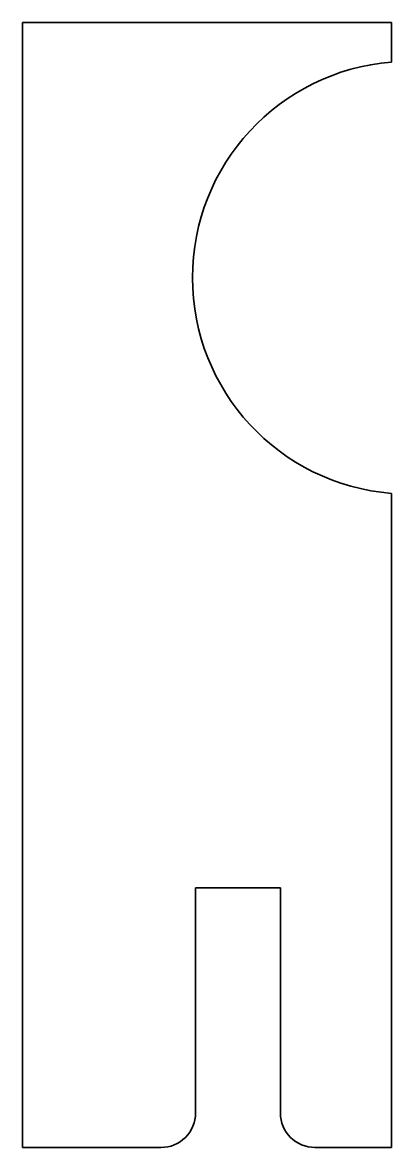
# Model space of a CAD drawing. Extents: x 137.8 to 159.2, y 72.5 to 137.5.
import ezdxf

# ---------------------------------------------------------------- set-up
doc = ezdxf.new("R2010")
doc.units = 0

msp = doc.modelspace()

# ---------------------------------------------------------------- linework, layer by layer
at = {"color": 7, "lineweight": 35}
for p, q in [((137.839737, 137.5), (137.839737, 72.5)), ((159.160263, 137.5), (137.839737, 137.5)), ((159.160263, 135.213074), (159.160263, 137.5)), ((159.160263, 72.5), (159.160263, 110.293259)), ((147.839737, 87.5), (152.739746, 87.5)), ((147.839737, 74.5), (147.839737, 87.5)), ((152.739746, 87.5), (152.739746, 74.5)), ((137.839737, 72.5), (145.839737, 72.5)), ((154.739746, 72.5), (159.160263, 72.5))]:
    msp.add_line(p, q, dxfattribs=at)
for centre, radius, start, end in [((160.160599, 122.753174), 12.5, 94.590122, 265.409878), ((145.839737, 74.5), 2, 269.999997, 0), ((154.739746, 74.5), 2, 180.000005, 269.999997)]:
    msp.add_arc(centre, radius, start, end, dxfattribs=at)

doc.saveas('drawing.dxf')
